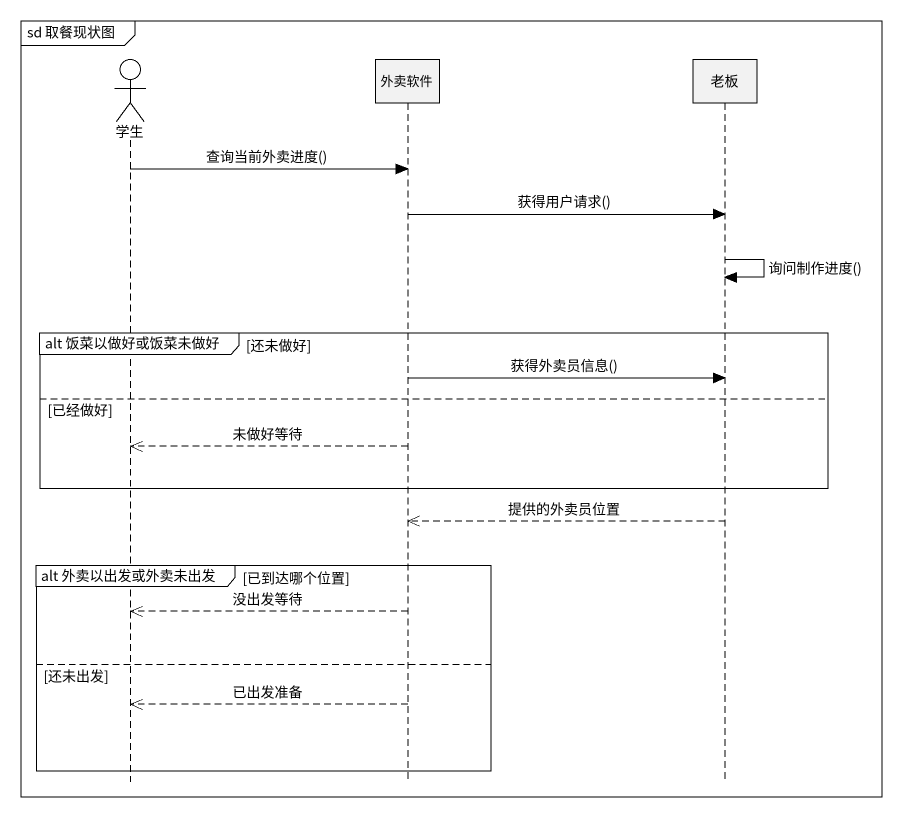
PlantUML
@startuml
mainframe sd 取餐现状图
hide footbox
actor 学生
participant 外卖软件
participant 老板

学生 -> 外卖软件 : 查询当前外卖进度()
外卖软件 -> 老板 : 获得用户请求()
老板 -> 老板 : 询问制作进度()
group alt 饭菜以做好或饭菜未做好 [还未做好]
  外卖软件 -> 老板 : 获得外卖员信息()
else 已经做好
  外卖软件 -->> 学生 : 未做好等待
end
老板 -->> 外卖软件 : 提供的外卖员位置
group alt 外卖以出发或外卖未出发 [已到达哪个位置]
  外卖软件 -->> 学生 : 没出发等待
else 还未出发
  外卖软件 -->> 学生 : 已出发准备
end
@enduml
